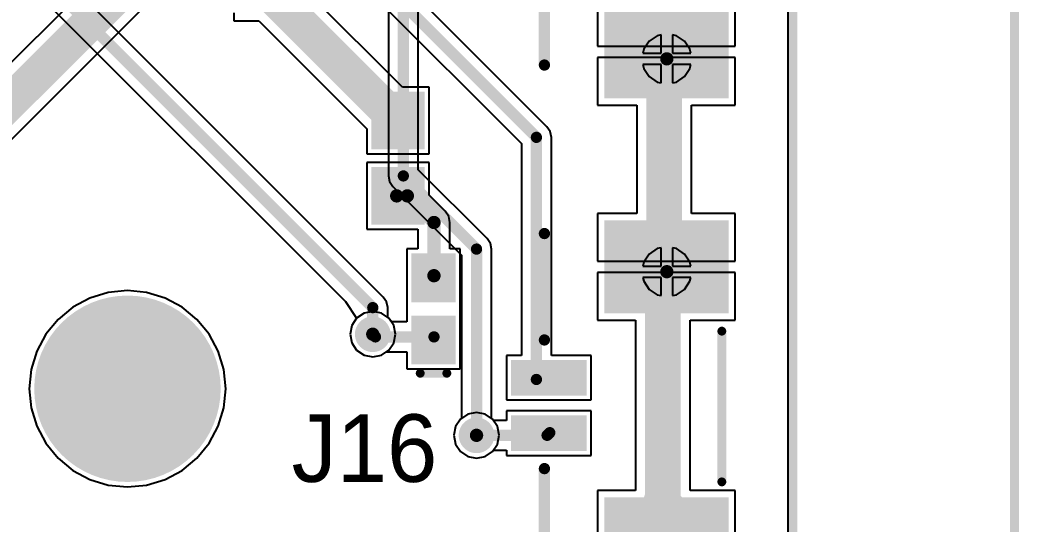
# Model space of a CAD drawing. Extents: x 60 to 151, y 116 to 276.
# Drawn here: x 128.11 to 150.63, y 143.14 to 154.5 of the extents above; entities that cross this region are included whole.
import ezdxf

# ---------------------------------------------------------------- set-up
doc = ezdxf.new("R2010")
doc.units = 0
doc.header["$MEASUREMENT"] = 0
doc.layers.get('0').update_dxf_attribs({"linetype": 'CONTINUOUS'})
for name, color, linetype in [('BOTTOMLAYER', 5, 'CONTINUOUS'), ('BOTTOMSOLDER', 6, 'CONTINUOUS'), ('MECHANICAL1', 6, 'CONTINUOUS'), ('MULTILAYER', 9, 'CONTINUOUS'), ('TOPLAYER', 1, 'CONTINUOUS'), ('TOPOVERLAY', 2, 'CONTINUOUS'), ('TOPPASTE', 8, 'CONTINUOUS'), ('TOPSOLDER', 216, 'CONTINUOUS'), ('VIAHOLELAYER', 16, 'CONTINUOUS')]:
    doc.layers.add(name, color=color, linetype=linetype)

# ---------------------------------------------------------------- blocks, each defined once
blk = doc.blocks.new('SMT2P___47')
at = {"layer": 'TOPLAYER'}
for points in [[(-0.3, -0.75), (0.3, -0.75), (-0.3, 0.75), (0.3, 0.75)], [(0.95, -0.75), (1.55, -0.75), (0.95, 0.75), (1.55, 0.75)], [(-3.45, -3.95), (-1.55, -3.95), (-3.45, -1.35), (-1.55, -1.35)], [(2.8, -3.95), (4.7, -3.95), (2.8, -1.35), (4.7, -1.35)]]:
    blk.add_solid(points, dxfattribs=at)
at = {"layer": 'TOPOVERLAY'}
for points, const_width in [([(-2.8, 0.1), (-0.8, 0.1)], 0.254), ([(2.1, 0.1), (4.5, 0.1)], 0.254), ([(-1.1, -3.9), (2.3, -3.9)], 0.2)]:
    blk.add_lwpolyline(points, dxfattribs=dict(at, const_width=const_width))
for points, const_width in [([(-2.863, 0.1, 1), (-2.736, 0.1, 1)], 0.127), ([(-0.864, 0.1, 1), (-0.737, 0.1, 1)], 0.127), ([(2.037, 0.1, 1), (2.164, 0.1, 1)], 0.127), ([(4.437, 0.1, 1), (4.564, 0.1, 1)], 0.127), ([(-1.15, -3.9, 1), (-1.05, -3.9, 1)], 0.1), ([(2.25, -3.9, 1), (2.35, -3.9, 1)], 0.1)]:
    blk.add_lwpolyline(points, format="xyb", close=True, dxfattribs=dict(at, const_width=const_width))
at = {"layer": 'TOPPASTE'}
for points in [[(-0.3, -0.75), (0.3, -0.75), (-0.3, 0.75), (0.3, 0.75)], [(0.95, -0.75), (1.55, -0.75), (0.95, 0.75), (1.55, 0.75)], [(-3.45, -3.95), (-1.55, -3.95), (-3.45, -1.35), (-1.55, -1.35)], [(2.8, -3.95), (4.7, -3.95), (2.8, -1.35), (4.7, -1.35)]]:
    blk.add_solid(points, dxfattribs=at)
at = {"layer": 'TOPSOLDER'}
for points in [[(-0.402, -0.852), (0.402, -0.852), (-0.402, 0.852), (0.402, 0.852)], [(0.848, -0.852), (1.652, -0.852), (0.848, 0.852), (1.652, 0.852)], [(-3.552, -4.052), (-1.448, -4.052), (-3.552, -1.248), (-1.448, -1.248)], [(2.698, -4.052), (4.802, -4.052), (2.698, -1.248), (4.802, -1.248)]]:
    blk.add_solid(points, dxfattribs=at)
blk = doc.blocks.new('SMT2P___48')
at = {"layer": 'TOPLAYER'}
for points in [[(-0.3, -0.75), (0.3, -0.75), (-0.3, 0.75), (0.3, 0.75)], [(0.95, -0.75), (1.55, -0.75), (0.95, 0.75), (1.55, 0.75)], [(-3.45, -3.95), (-1.55, -3.95), (-3.45, -1.35), (-1.55, -1.35)], [(2.8, -3.95), (4.7, -3.95), (2.8, -1.35), (4.7, -1.35)]]:
    blk.add_solid(points, dxfattribs=at)
at = {"layer": 'TOPOVERLAY'}
for points, const_width in [([(-2.8, 0.1), (-0.8, 0.1)], 0.254), ([(2.1, 0.1), (4.5, 0.1)], 0.254), ([(-1.1, -3.9), (2.3, -3.9)], 0.2)]:
    blk.add_lwpolyline(points, dxfattribs=dict(at, const_width=const_width))
for points, const_width in [([(-2.864, 0.1, 1), (-2.737, 0.1, 1)], 0.127), ([(-0.864, 0.1, 1), (-0.737, 0.1, 1)], 0.127), ([(2.037, 0.1, 1), (2.164, 0.1, 1)], 0.127), ([(4.437, 0.1, 1), (4.564, 0.1, 1)], 0.127), ([(-1.15, -3.9, 1), (-1.05, -3.9, 1)], 0.1), ([(2.25, -3.9, 1), (2.35, -3.9, 1)], 0.1)]:
    blk.add_lwpolyline(points, format="xyb", close=True, dxfattribs=dict(at, const_width=const_width))
at = {"layer": 'TOPPASTE'}
for points in [[(-0.3, -0.75), (0.3, -0.75), (-0.3, 0.75), (0.3, 0.75)], [(0.95, -0.75), (1.55, -0.75), (0.95, 0.75), (1.55, 0.75)], [(-3.45, -3.95), (-1.55, -3.95), (-3.45, -1.35), (-1.55, -1.35)], [(2.8, -3.95), (4.7, -3.95), (2.8, -1.35), (4.7, -1.35)]]:
    blk.add_solid(points, dxfattribs=at)
at = {"layer": 'TOPSOLDER'}
for points in [[(-0.402, -0.852), (0.402, -0.852), (-0.402, 0.852), (0.402, 0.852)], [(0.848, -0.852), (1.652, -0.852), (0.848, 0.852), (1.652, 0.852)], [(-3.552, -4.052), (-1.448, -4.052), (-3.552, -1.248), (-1.448, -1.248)], [(2.698, -4.052), (4.802, -4.052), (2.698, -1.248), (4.802, -1.248)]]:
    blk.add_solid(points, dxfattribs=at)
blk = doc.blocks.new('L0603_78')
at = {"layer": 'TOPLAYER'}
for points in [[(-0.25, -0.4), (-0.25, 0.4), (-1.15, -0.4), (-1.15, 0.4)], [(1.15, -0.4), (1.15, 0.4), (0.25, -0.4), (0.25, 0.4)]]:
    blk.add_solid(points, dxfattribs=at)
at = {"layer": 'TOPOVERLAY', "const_width": 0.2}
blk.add_lwpolyline([(-1.45, 0.3), (-1.45, -0.3)], dxfattribs=at)
at = {"layer": 'TOPOVERLAY', "const_width": 0.1}
for points in [[(-1.5, 0.3, 1), (-1.4, 0.3, 1)], [(-1.5, -0.3, 1), (-1.4, -0.3, 1)]]:
    blk.add_lwpolyline(points, format="xyb", close=True, dxfattribs=at)
at = {"layer": 'TOPPASTE'}
for points in [[(-0.25, -0.4), (-0.25, 0.4), (-1.15, -0.4), (-1.15, 0.4)], [(1.15, -0.4), (1.15, 0.4), (0.25, -0.4), (0.25, 0.4)]]:
    blk.add_solid(points, dxfattribs=at)
at = {"layer": 'TOPSOLDER'}
for points in [[(-0.148, -0.502), (-0.148, 0.502), (-1.252, -0.502), (-1.252, 0.502)], [(1.252, -0.502), (1.252, 0.502), (0.148, -0.502), (0.148, 0.502)]]:
    blk.add_solid(points, dxfattribs=at)
blk = doc.blocks.new('J1_0603_94')
at = {"layer": 'TOPLAYER'}
for points in [[(-0.3, -0.5), (-0.3, 0.5), (-1.4, -0.5), (-1.4, 0.5)], [(1.4, -0.5), (1.4, 0.5), (0.3, -0.5), (0.3, 0.5)]]:
    blk.add_solid(points, dxfattribs=at)
at = {"layer": 'TOPPASTE'}
for points in [[(-0.3, -0.5), (-0.3, 0.5), (-1.4, -0.5), (-1.4, 0.5)], [(1.4, -0.5), (1.4, 0.5), (0.3, -0.5), (0.3, 0.5)]]:
    blk.add_solid(points, dxfattribs=at)
at = {"layer": 'TOPSOLDER'}
for points in [[(-0.198, -0.602), (-0.198, 0.602), (-1.502, -0.602), (-1.502, 0.602)], [(1.502, -0.602), (1.502, 0.602), (0.198, -0.602), (0.198, 0.602)]]:
    blk.add_solid(points, dxfattribs=at)

msp = doc.modelspace()

# ---------------------------------------------------------------- linework, layer by layer
at = {"layer": 'BOTTOMLAYER'}
for p, q in [((145.422, 196.046), (145.422, 116.516)), ((136.415, 160.597), (136.415, 150.986)), ((137.089, 151.125), (137.089, 160.736)), ((136.3, 148.254), (128.779, 155.775)), ((128.204, 155.398), (135.45, 148.152)), ((142.476, 154.148), (142.293, 154.025)), ((142.565, 154.166), (142.476, 154.148)), ((142.565, 153.753), (142.565, 154.166)), ((142.908, 154.148), (142.819, 154.166)), ((142.819, 154.166), (142.819, 153.753)), ((143.091, 154.025), (142.908, 154.148)), ((142.17, 153.842), (142.152, 153.753)), ((142.293, 154.025), (142.17, 153.842)), ((143.214, 153.842), (143.091, 154.025)), ((143.232, 153.753), (143.214, 153.842)), ((142.152, 153.753), (142.565, 153.753)), ((142.819, 153.753), (143.232, 153.753)), ((142.565, 153.499), (142.152, 153.499)), ((142.152, 153.499), (142.17, 153.41)), ((142.17, 153.41), (142.293, 153.227)), ((142.565, 153.086), (142.565, 153.499)), ((143.232, 153.499), (142.819, 153.499)), ((142.819, 153.499), (142.819, 153.086)), ((143.091, 153.227), (143.214, 153.41)), ((143.214, 153.41), (143.232, 153.499)), ((142.293, 153.227), (142.476, 153.104)), ((142.908, 153.104), (143.091, 153.227)), ((142.476, 153.104), (142.565, 153.086)), ((142.819, 153.086), (142.908, 153.104)), ((136.415, 150.986), (136.441, 150.857)), ((138.64, 149.574), (137.089, 151.125)), ((136.441, 150.857), (136.514, 150.748)), ((136.514, 150.748), (136.514, 150.748)), ((136.514, 150.748), (136.514, 150.748)), ((136.514, 150.748), (138.065, 149.197)), ((138.713, 149.465), (138.64, 149.574)), ((138.739, 149.336), (138.713, 149.465)), ((138.739, 145.516), (138.739, 149.336)), ((142.476, 149.348), (142.293, 149.225)), ((142.565, 149.366), (142.476, 149.348)), ((142.565, 148.953), (142.565, 149.366)), ((142.908, 149.348), (142.819, 149.366)), ((142.819, 149.366), (142.819, 148.953)), ((143.091, 149.225), (142.908, 149.348)), ((138.065, 149.197), (138.065, 145.516)), ((142.293, 149.225), (142.17, 149.042)), ((143.214, 149.042), (143.091, 149.225)), ((142.17, 149.042), (142.152, 148.953)), ((142.152, 148.953), (142.565, 148.953)), ((142.819, 148.953), (143.232, 148.953)), ((143.232, 148.953), (143.214, 149.042)), ((142.565, 148.699), (142.152, 148.699)), ((142.152, 148.699), (142.17, 148.61)), ((142.565, 148.286), (142.565, 148.699)), ((143.232, 148.699), (142.819, 148.699)), ((142.819, 148.699), (142.819, 148.286)), ((143.214, 148.61), (143.232, 148.699)), ((142.17, 148.61), (142.293, 148.427)), ((143.091, 148.427), (143.214, 148.61)), ((129.685, 148.231), (129.302, 148.027)), ((130.1, 148.357), (129.685, 148.231)), ((130.532, 148.4), (130.1, 148.357)), ((130.964, 148.357), (130.532, 148.4)), ((131.379, 148.231), (130.964, 148.357)), ((131.762, 148.027), (131.379, 148.231)), ((136.373, 148.145), (136.3, 148.254)), ((142.293, 148.427), (142.476, 148.304)), ((142.476, 148.304), (142.565, 148.286)), ((142.819, 148.286), (142.908, 148.304)), ((142.908, 148.304), (143.091, 148.427)), ((129.302, 148.027), (128.967, 147.751)), ((132.097, 147.751), (131.762, 148.027)), ((135.45, 148.152), (135.699, 147.779)), ((136.399, 148.016), (136.373, 148.145)), ((136.399, 147.796), (136.399, 148.016)), ((135.699, 147.779), (135.588, 147.612)), ((136.425, 147.779), (136.399, 147.796)), ((136.536, 147.612), (136.425, 147.779)), ((128.967, 147.751), (128.691, 147.416)), ((132.373, 147.416), (132.097, 147.751)), ((135.588, 147.612), (135.549, 147.416)), ((136.575, 147.416), (136.536, 147.612)), ((128.691, 147.416), (128.487, 147.033)), ((132.577, 147.033), (132.373, 147.416)), ((135.549, 147.416), (135.588, 147.22)), ((136.536, 147.22), (136.575, 147.416)), ((135.588, 147.22), (135.699, 147.053)), ((136.425, 147.053), (136.536, 147.22)), ((128.487, 147.033), (128.361, 146.618)), ((132.703, 146.618), (132.577, 147.033)), ((135.699, 147.053), (135.866, 146.942)), ((135.866, 146.942), (136.062, 146.903)), ((136.062, 146.903), (136.258, 146.942)), ((136.258, 146.942), (136.425, 147.053)), ((128.361, 146.618), (128.318, 146.186)), ((132.746, 146.186), (132.703, 146.618)), ((128.318, 146.186), (128.361, 145.754)), ((132.703, 145.754), (132.746, 146.186)), ((128.361, 145.754), (128.487, 145.339)), ((132.577, 145.339), (132.703, 145.754)), ((138.065, 145.516), (138.039, 145.499)), ((138.765, 145.499), (138.739, 145.516)), ((128.487, 145.339), (128.691, 144.956)), ((132.373, 144.956), (132.577, 145.339)), ((137.928, 145.332), (137.889, 145.136)), ((138.039, 145.499), (137.928, 145.332)), ((138.876, 145.332), (138.765, 145.499)), ((138.915, 145.136), (138.876, 145.332)), ((137.889, 145.136), (137.928, 144.94)), ((138.876, 144.94), (138.915, 145.136)), ((128.691, 144.956), (128.967, 144.621)), ((132.097, 144.621), (132.373, 144.956)), ((137.928, 144.94), (138.039, 144.773)), ((138.765, 144.773), (138.876, 144.94)), ((128.967, 144.621), (129.302, 144.345)), ((131.762, 144.345), (132.097, 144.621)), ((138.039, 144.773), (138.206, 144.662)), ((138.206, 144.662), (138.402, 144.623)), ((138.402, 144.623), (138.598, 144.662)), ((138.598, 144.662), (138.765, 144.773)), ((129.302, 144.345), (129.685, 144.141)), ((131.379, 144.141), (131.762, 144.345)), ((129.685, 144.141), (130.1, 144.015)), ((130.1, 144.015), (130.532, 143.972)), ((130.532, 143.972), (130.964, 144.015)), ((130.964, 144.015), (131.379, 144.141))]:
    msp.add_line(p, q, dxfattribs=at)
at = {"layer": 'BOTTOMLAYER', "const_width": 0.254}
for points in [[(136.752, 150.986), (136.752, 160.736)], [(128.442, 155.636), (136.062, 148.016)], [(136.752, 150.986), (138.402, 149.336)], [(138.402, 145.136), (138.402, 149.336)], [(136.062, 147.416), (136.062, 148.016)]]:
    msp.add_lwpolyline(points, dxfattribs=at)
at = {"layer": 'BOTTOMLAYER'}
for points, const_width in [([(142.542, 153.626, 1), (142.842, 153.626, 1)], 0.3), ([(136.688, 150.986, 1), (136.815, 150.986, 1)], 0.127), ([(136.688, 150.986, 1), (136.815, 150.986, 1)], 0.127), ([(138.338, 149.336, 1), (138.465, 149.336, 1)], 0.127), ([(138.338, 149.336, 1), (138.465, 149.336, 1)], 0.127), ([(142.542, 148.826, 1), (142.842, 148.826, 1)], 0.3), ([(129.532, 146.186, 1), (131.532, 146.186, 1)], 2), ([(135.999, 148.016, 1), (136.126, 148.016, 1)], 0.127), ([(135.999, 148.016, 1), (136.126, 148.016, 1)], 0.127), ([(135.912, 147.416, 1), (136.212, 147.416, 1)], 0.3), ([(135.999, 147.416, 1), (136.126, 147.416, 1)], 0.127), ([(138.252, 145.136, 1), (138.552, 145.136, 1)], 0.3), ([(138.338, 145.136, 1), (138.465, 145.136, 1)], 0.127)]:
    msp.add_lwpolyline(points, format="xyb", close=True, dxfattribs=dict(at, const_width=const_width))
at = {"layer": 'BOTTOMSOLDER'}
for points, const_width in [([(142.491, 153.626, 1), (142.893, 153.626, 1)], 0.402), ([(142.491, 148.826, 1), (142.893, 148.826, 1)], 0.402), ([(129.481, 146.186, 1), (131.583, 146.186, 1)], 2.102), ([(135.861, 147.416, 1), (136.263, 147.416, 1)], 0.402), ([(138.201, 145.136, 1), (138.603, 145.136, 1)], 0.402)]:
    msp.add_lwpolyline(points, format="xyb", close=True, dxfattribs=dict(at, const_width=const_width))
at = {"layer": 'MECHANICAL1', "const_width": 0.2}
for points in [[(145.532, 116.186), (145.532, 196.186)], [(150.532, 116.186), (150.532, 196.186)]]:
    msp.add_lwpolyline(points, dxfattribs=at)
at = {"layer": 'MULTILAYER'}
for points, const_width in [([(142.542, 153.626, 1), (142.842, 153.626, 1)], 0.3), ([(142.542, 148.826, 1), (142.842, 148.826, 1)], 0.3), ([(129.532, 146.186, 1), (131.532, 146.186, 1)], 2), ([(135.912, 147.416, 1), (136.212, 147.416, 1)], 0.3), ([(138.252, 145.136, 1), (138.552, 145.136, 1)], 0.3)]:
    msp.add_lwpolyline(points, format="xyb", close=True, dxfattribs=dict(at, const_width=const_width))
at = {"layer": 'TOPLAYER'}
for p, q in [((145.422, 195.806), (145.422, 116.306)), ((130.797, 156.431), (122.877, 148.511)), ((139.99, 152.094), (136.179, 155.905)), ((135.703, 155.429), (139.415, 151.717)), ((123.567, 147.461), (131.412, 155.306)), ((136.729, 152.989), (134.335, 155.383)), ((141.128, 154.99), (141.128, 153.913)), ((144.236, 153.913), (144.236, 154.99)), ((132.929, 154.661), (132.929, 154.483)), ((132.929, 154.483), (133.495, 154.483)), ((133.495, 154.483), (135.929, 152.049)), ((141.128, 153.913), (144.236, 153.913)), ((144.236, 153.659), (141.128, 153.659)), ((141.128, 153.659), (141.128, 152.582)), ((144.236, 152.582), (144.236, 153.659)), ((137.335, 152.989), (136.729, 152.989)), ((137.335, 151.483), (137.335, 152.989)), ((141.128, 152.582), (142.017, 152.582)), ((142.017, 152.582), (142.017, 150.14)), ((143.247, 150.14), (143.247, 152.582)), ((143.247, 152.582), (144.236, 152.582)), ((135.929, 152.049), (135.929, 151.483)), ((140.063, 151.985), (139.99, 152.094)), ((140.089, 151.856), (140.063, 151.985)), ((140.089, 146.939), (140.089, 151.856)), ((139.415, 151.717), (139.415, 146.939)), ((135.929, 151.483), (137.335, 151.483)), ((137.335, 151.289), (135.929, 151.289)), ((135.929, 151.289), (135.929, 149.783)), ((137.335, 150.552), (137.335, 151.289)), ((137.697, 150.191), (137.335, 150.552)), ((137.775, 150.074), (137.697, 150.191)), ((137.802, 149.936), (137.775, 150.074)), ((142.017, 150.14), (141.128, 150.14)), ((141.128, 150.14), (141.128, 149.063)), ((144.236, 150.14), (143.247, 150.14)), ((144.236, 149.063), (144.236, 150.14)), ((135.929, 149.783), (137.082, 149.783)), ((137.082, 149.783), (137.082, 149.339)), ((137.802, 149.339), (137.802, 149.936)), ((137.082, 149.339), (136.829, 149.339)), ((136.829, 149.339), (136.829, 148.033)), ((138.035, 149.339), (137.802, 149.339)), ((138.035, 148.033), (138.035, 149.339)), ((141.128, 149.063), (144.236, 149.063)), ((144.236, 148.809), (141.128, 148.809)), ((141.128, 148.809), (141.128, 147.732)), ((144.236, 147.732), (144.236, 148.809)), ((129.685, 148.231), (129.302, 148.027)), ((130.1, 148.357), (129.685, 148.231)), ((130.532, 148.4), (130.1, 148.357)), ((130.964, 148.357), (130.532, 148.4)), ((131.379, 148.231), (130.964, 148.357)), ((131.762, 148.027), (131.379, 148.231)), ((129.302, 148.027), (128.967, 147.751)), ((132.097, 147.751), (131.762, 148.027)), ((136.829, 148.033), (136.829, 148.033)), ((136.829, 148.033), (136.829, 147.939)), ((138.035, 147.939), (138.035, 148.033)), ((138.035, 148.033), (138.035, 148.033)), ((135.699, 147.779), (135.588, 147.612)), ((135.866, 147.89), (135.699, 147.779)), ((136.062, 147.929), (135.866, 147.89)), ((136.258, 147.89), (136.062, 147.929)), ((136.425, 147.779), (136.258, 147.89)), ((136.482, 147.693), (136.425, 147.779)), ((136.829, 147.939), (136.829, 147.939)), ((136.829, 147.939), (136.829, 147.693)), ((138.035, 146.633), (138.035, 147.939)), ((138.035, 147.939), (138.035, 147.939)), ((138.035, 147.939), (138.035, 147.939)), ((138.035, 147.939), (138.035, 147.939)), ((128.967, 147.751), (128.691, 147.416)), ((132.373, 147.416), (132.097, 147.751)), ((135.588, 147.612), (135.549, 147.416)), ((136.829, 147.693), (136.482, 147.693)), ((141.128, 147.732), (141.987, 147.732)), ((141.987, 147.732), (141.987, 143.89)), ((143.217, 143.89), (143.217, 147.732)), ((143.217, 147.732), (144.236, 147.732)), ((128.691, 147.416), (128.487, 147.033)), ((132.577, 147.033), (132.373, 147.416)), ((135.549, 147.416), (135.588, 147.22)), ((135.588, 147.22), (135.699, 147.053)), ((128.487, 147.033), (128.361, 146.618)), ((132.703, 146.618), (132.577, 147.033)), ((135.699, 147.053), (135.866, 146.942)), ((135.866, 146.942), (136.062, 146.903)), ((136.062, 146.903), (136.258, 146.942)), ((136.258, 146.942), (136.374, 147.019)), ((136.374, 147.019), (136.829, 147.019)), ((136.829, 147.019), (136.829, 146.633)), ((139.415, 146.939), (139.079, 146.939)), ((139.079, 146.939), (139.079, 145.933)), ((140.985, 146.939), (140.089, 146.939)), ((140.985, 145.933), (140.985, 146.939)), ((136.829, 146.633), (138.035, 146.633)), ((128.361, 146.618), (128.318, 146.186)), ((132.746, 146.186), (132.703, 146.618)), ((128.318, 146.186), (128.361, 145.754)), ((132.703, 145.754), (132.746, 146.186)), ((128.361, 145.754), (128.487, 145.339)), ((132.577, 145.339), (132.703, 145.754)), ((139.079, 145.933), (140.985, 145.933)), ((138.206, 145.61), (138.039, 145.499)), ((138.402, 145.649), (138.206, 145.61)), ((138.598, 145.61), (138.402, 145.649)), ((138.765, 145.499), (138.598, 145.61)), ((140.985, 145.689), (139.079, 145.689)), ((139.079, 145.689), (139.079, 145.473)), ((140.985, 144.683), (140.985, 145.689)), ((128.487, 145.339), (128.691, 144.956)), ((132.373, 144.956), (132.577, 145.339)), ((137.928, 145.332), (137.889, 145.136)), ((138.039, 145.499), (137.928, 145.332)), ((138.782, 145.473), (138.765, 145.499)), ((139.079, 145.473), (138.782, 145.473)), ((137.889, 145.136), (137.928, 144.94)), ((128.691, 144.956), (128.967, 144.621)), ((132.097, 144.621), (132.373, 144.956)), ((137.928, 144.94), (138.039, 144.773)), ((128.967, 144.621), (129.302, 144.345)), ((131.762, 144.345), (132.097, 144.621)), ((138.039, 144.773), (138.206, 144.662)), ((138.206, 144.662), (138.402, 144.623)), ((138.402, 144.623), (138.598, 144.662)), ((138.598, 144.662), (138.765, 144.773)), ((138.765, 144.773), (138.782, 144.799)), ((138.782, 144.799), (139.079, 144.799)), ((139.079, 144.799), (139.079, 144.683)), ((139.079, 144.683), (140.985, 144.683)), ((129.302, 144.345), (129.685, 144.141)), ((131.379, 144.141), (131.762, 144.345)), ((129.685, 144.141), (130.1, 144.015)), ((130.1, 144.015), (130.532, 143.972)), ((130.532, 143.972), (130.964, 144.015)), ((130.964, 144.015), (131.379, 144.141)), ((141.987, 143.89), (141.128, 143.89)), ((141.128, 143.89), (141.128, 142.813)), ((144.236, 143.89), (143.217, 143.89)), ((144.236, 142.813), (144.236, 143.89))]:
    msp.add_line(p, q, dxfattribs=at)
for points, const_width in [([(142.692, 153.836), (142.692, 160.226)], 0.8), ([(123.132, 147.896), (131.412, 156.176)], 0.8), ([(135.672, 155.936), (139.752, 151.856)], 0.254), ([(133.572, 155.276), (136.602, 152.246)], 0.8), ([(142.632, 153.776), (142.692, 153.836)], 0.8), ([(142.632, 149.156), (142.632, 153.776)], 0.8), ([(136.602, 152.186), (136.602, 152.246)], 0.8), ([(139.752, 146.396), (139.752, 151.856)], 0.254), ([(136.602, 150.536), (136.842, 150.536)], 0.3), ([(136.842, 150.536), (137.442, 149.936)], 0.3), ([(137.442, 148.736), (137.442, 149.936)], 0.3), ([(142.602, 149.126), (142.632, 149.156)], 0.8), ([(142.602, 143.606), (142.602, 149.126)], 0.8), ([(136.062, 147.416), (136.122, 147.356)], 0.254), ([(136.122, 147.356), (137.442, 147.356)], 0.254), ([(139.992, 145.136), (140.052, 145.196)], 0.254), ([(138.402, 145.136), (139.992, 145.136)], 0.254), ([(142.572, 143.636), (142.572, 143.666)], 0.8), ([(142.572, 143.636), (142.602, 143.606)], 0.8), ([(142.602, 143.606), (142.872, 143.336)], 0.8), ([(142.872, 139.796), (142.872, 143.336)], 0.8)]:
    msp.add_lwpolyline(points, dxfattribs=dict(at, const_width=const_width))
for points, const_width in [([(142.432, 153.776, 1), (142.832, 153.776, 1)], 0.4), ([(142.432, 153.776, 1), (142.832, 153.776, 1)], 0.4), ([(142.492, 153.836, 1), (142.892, 153.836, 1)], 0.4), ([(142.492, 153.836, 1), (142.892, 153.836, 1)], 0.4), ([(142.542, 153.626, 1), (142.842, 153.626, 1)], 0.3), ([(136.402, 152.246, 1), (136.802, 152.246, 1)], 0.4), ([(136.402, 152.246, 1), (136.802, 152.246, 1)], 0.4), ([(136.402, 152.186, 1), (136.802, 152.186, 1)], 0.4), ([(139.688, 151.856, 1), (139.815, 151.856, 1)], 0.127), ([(139.688, 151.856, 1), (139.815, 151.856, 1)], 0.127), ([(136.527, 150.536, 1), (136.677, 150.536, 1)], 0.15), ([(136.767, 150.536, 1), (136.917, 150.536, 1)], 0.15), ([(136.767, 150.536, 1), (136.917, 150.536, 1)], 0.15), ([(137.367, 149.936, 1), (137.517, 149.936, 1)], 0.15), ([(137.367, 149.936, 1), (137.517, 149.936, 1)], 0.15), ([(142.432, 149.156, 1), (142.832, 149.156, 1)], 0.4), ([(142.432, 149.156, 1), (142.832, 149.156, 1)], 0.4), ([(142.402, 149.126, 1), (142.802, 149.126, 1)], 0.4), ([(142.402, 149.126, 1), (142.802, 149.126, 1)], 0.4), ([(142.542, 148.826, 1), (142.842, 148.826, 1)], 0.3), ([(137.367, 148.736, 1), (137.517, 148.736, 1)], 0.15), ([(129.532, 146.186, 1), (131.532, 146.186, 1)], 2), ([(135.912, 147.416, 1), (136.212, 147.416, 1)], 0.3), ([(135.999, 147.416, 1), (136.126, 147.416, 1)], 0.127), ([(136.059, 147.356, 1), (136.186, 147.356, 1)], 0.127), ([(136.059, 147.356, 1), (136.186, 147.356, 1)], 0.127), ([(137.379, 147.356, 1), (137.506, 147.356, 1)], 0.127), ([(139.688, 146.396, 1), (139.815, 146.396, 1)], 0.127), ([(138.252, 145.136, 1), (138.552, 145.136, 1)], 0.3), ([(139.989, 145.196, 1), (140.116, 145.196, 1)], 0.127), ([(138.338, 145.136, 1), (138.465, 145.136, 1)], 0.127), ([(139.929, 145.136, 1), (140.056, 145.136, 1)], 0.127), ([(139.929, 145.136, 1), (140.056, 145.136, 1)], 0.127), ([(142.372, 143.666, 1), (142.772, 143.666, 1)], 0.4), ([(142.372, 143.636, 1), (142.772, 143.636, 1)], 0.4), ([(142.372, 143.636, 1), (142.772, 143.636, 1)], 0.4), ([(142.402, 143.606, 1), (142.802, 143.606, 1)], 0.4), ([(142.402, 143.606, 1), (142.802, 143.606, 1)], 0.4), ([(142.402, 143.606, 1), (142.802, 143.606, 1)], 0.4), ([(142.672, 143.336, 1), (143.072, 143.336, 1)], 0.4), ([(142.672, 143.336, 1), (143.072, 143.336, 1)], 0.4)]:
    msp.add_lwpolyline(points, format="xyb", close=True, dxfattribs=dict(at, const_width=const_width))
at = {"layer": 'TOPSOLDER'}
for points, const_width in [([(142.491, 153.626, 1), (142.893, 153.626, 1)], 0.402), ([(142.491, 148.826, 1), (142.893, 148.826, 1)], 0.402), ([(129.481, 146.186, 1), (131.583, 146.186, 1)], 2.102), ([(135.861, 147.416, 1), (136.263, 147.416, 1)], 0.402), ([(138.201, 145.136, 1), (138.603, 145.136, 1)], 0.402)]:
    msp.add_lwpolyline(points, format="xyb", close=True, dxfattribs=dict(at, const_width=const_width))
at = {"layer": 'VIAHOLELAYER'}
for points, const_width in [([(142.617, 153.626, 1), (142.767, 153.626, 1)], 0.15), ([(142.617, 148.826, 1), (142.767, 148.826, 1)], 0.15), ([(129.732, 146.186, 1), (131.332, 146.186, 1)], 1.6), ([(135.987, 147.416, 1), (136.137, 147.416, 1)], 0.15), ([(138.327, 145.136, 1), (138.477, 145.136, 1)], 0.15)]:
    msp.add_lwpolyline(points, format="xyb", close=True, dxfattribs=dict(at, const_width=const_width))

# ---------------------------------------------------------------- block references
at = {"rotation": 90}
for name, p in [('SMT2P___47', (140.032, 156.286)), ('J1_0603_94', (136.632, 151.386)), ('SMT2P___48', (140.032, 145.186)), ('L0603_78', (137.432, 147.986))]:
    msp.add_blockref(name, p, dxfattribs=at)

# ---------------------------------------------------------------- texts
at = {"layer": 'TOPOVERLAY'}
msp.add_text('J16', height=1.524, dxfattribs=at).set_placement((134.232, 144.086))

doc.saveas('drawing.dxf')
